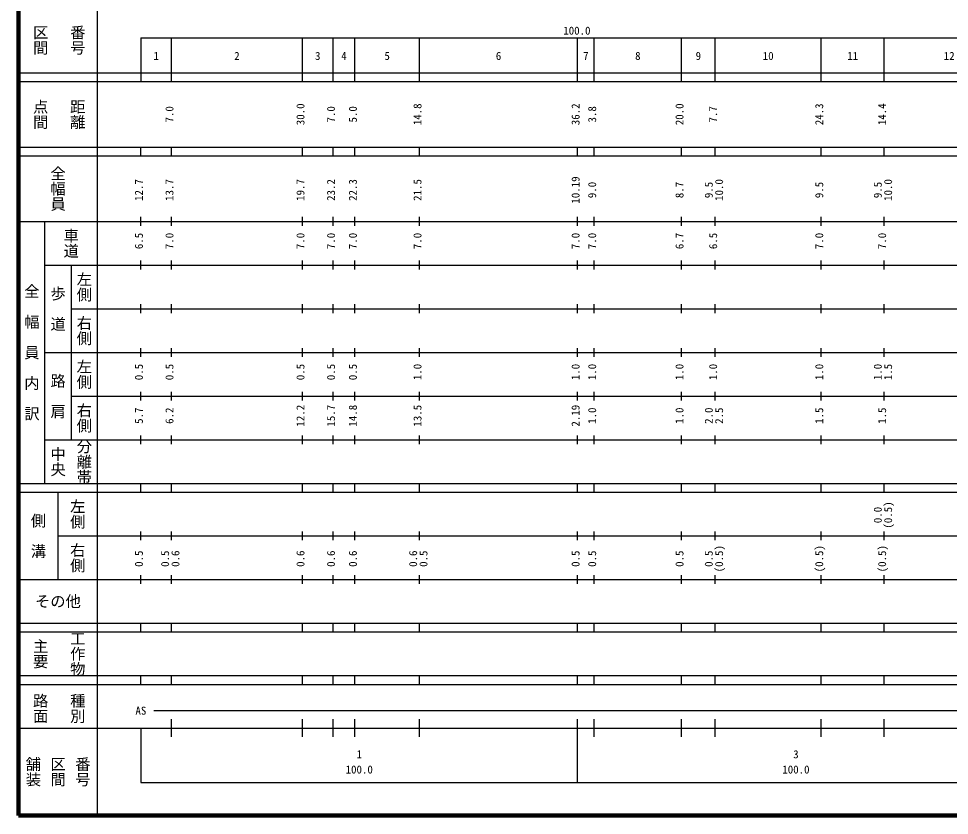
# Model space of a CAD drawing. Units: millimetres on the paper, enlarged 1000 times. Extents: x 40000 to 680000, y 20000 to 380000.
# Drawn here: x 40000 to 253142, y 20000 to 202409 of the extents above; entities that cross this region are included whole.
import ezdxf
from ezdxf.enums import TextEntityAlignment as Align

# ---------------------------------------------------------------- set-up
doc = ezdxf.new("R2010")
doc.units = ezdxf.units.MM
doc.header["$LTSCALE"] = 1000
doc.layers.add('M-TTL', color=2, linetype='Continuous', lineweight=140)
doc.layers.add('M-TTL-BAND', color=7, linetype='Continuous', lineweight=25)
doc.styles.add('@ＭＳ ゴシック', font='')
doc.styles.add('ＭＳ ゴシック', font='')
doc.styles.get('@ＭＳ ゴシック').set_extended_font_data('@MS Gothic')
doc.styles.get('ＭＳ ゴシック').set_extended_font_data('MS Gothic')

msp = doc.modelspace()

# ---------------------------------------------------------------- linework, layer by layer
at = {"layer": 'M-TTL'}
for p, q in [((40000, 380000), (40000, 20000)), ((40000, 20000), (680000, 20000))]:
    msp.add_line(p, q, dxfattribs=at)
at = {"layer": 'M-TTL-BAND'}
for p, q in [((58000, 370000), (58000, 20000)), ((68000, 198000), (579000, 198000)), ((68000, 198000), (68000, 188000)), ((75000, 188000), (75000, 198000)), ((105000, 188000), (105000, 198000)), ((112000, 188000), (112000, 198000)), ((117000, 188000), (117000, 198000)), ((131800, 188000), (131800, 198000)), ((168000, 188000), (168000, 198000)), ((171800, 188000), (171800, 198000)), ((191800, 188000), (191800, 198000)), ((199500, 188000), (199500, 198000)), ((223800, 188000), (223800, 198000)), ((238200, 188000), (238200, 198000)), ((40000, 190000), (579000, 190000)), ((40000, 188000), (579000, 188000)), ((40000, 173000), (579000, 173000)), ((68000, 171000), (68000, 173000)), ((75000, 171000), (75000, 173000)), ((105000, 171000), (105000, 173000)), ((112000, 171000), (112000, 173000)), ((117000, 171000), (117000, 173000)), ((131800, 171000), (131800, 173000)), ((168000, 171000), (168000, 173000)), ((171800, 171000), (171800, 173000)), ((191800, 171000), (191800, 173000)), ((199500, 171000), (199500, 173000)), ((223800, 171000), (223800, 173000)), ((238200, 171000), (238200, 173000)), ((40000, 171000), (579000, 171000)), ((40000, 156000), (579000, 156000)), ((46000, 96000), (46000, 156000)), ((68000, 155000), (68000, 157000)), ((75000, 155000), (75000, 157000)), ((105000, 155000), (105000, 157000)), ((112000, 155000), (112000, 157000)), ((117000, 155000), (117000, 157000)), ((131800, 155000), (131800, 157000)), ((168000, 155000), (168000, 157000)), ((171800, 155000), (171800, 157000)), ((191800, 155000), (191800, 157000)), ((199500, 155000), (199500, 157000)), ((223800, 155000), (223800, 157000)), ((238200, 155000), (238200, 157000)), ((46000, 146000), (579000, 146000)), ((52000, 146000), (52000, 106000)), ((68000, 145000), (68000, 147000)), ((75000, 145000), (75000, 147000)), ((105000, 145000), (105000, 147000)), ((112000, 145000), (112000, 147000)), ((117000, 145000), (117000, 147000)), ((131800, 145000), (131800, 147000)), ((168000, 145000), (168000, 147000)), ((171800, 145000), (171800, 147000)), ((191800, 145000), (191800, 147000)), ((199500, 145000), (199500, 147000)), ((223800, 145000), (223800, 147000)), ((238200, 145000), (238200, 147000)), ((68000, 135000), (68000, 137000)), ((75000, 135000), (75000, 137000)), ((105000, 135000), (105000, 137000)), ((112000, 135000), (112000, 137000)), ((117000, 135000), (117000, 137000)), ((131800, 135000), (131800, 137000)), ((168000, 135000), (168000, 137000)), ((171800, 135000), (171800, 137000)), ((191800, 135000), (191800, 137000)), ((199500, 135000), (199500, 137000)), ((223800, 135000), (223800, 137000)), ((238200, 135000), (238200, 137000)), ((52000, 136000), (579000, 136000)), ((46000, 126000), (579000, 126000)), ((68000, 125000), (68000, 127000)), ((75000, 125000), (75000, 127000)), ((105000, 125000), (105000, 127000)), ((112000, 125000), (112000, 127000)), ((117000, 125000), (117000, 127000)), ((131800, 125000), (131800, 127000)), ((168000, 125000), (168000, 127000)), ((171800, 125000), (171800, 127000)), ((191800, 125000), (191800, 127000)), ((199500, 125000), (199500, 127000)), ((223800, 125000), (223800, 127000)), ((238200, 125000), (238200, 127000)), ((52000, 116000), (579000, 116000)), ((68000, 115000), (68000, 117000)), ((75000, 115000), (75000, 117000)), ((105000, 115000), (105000, 117000)), ((112000, 115000), (112000, 117000)), ((117000, 115000), (117000, 117000)), ((131800, 115000), (131800, 117000)), ((168000, 115000), (168000, 117000)), ((171800, 115000), (171800, 117000)), ((191800, 115000), (191800, 117000)), ((199500, 115000), (199500, 117000)), ((223800, 115000), (223800, 117000)), ((238200, 115000), (238200, 117000)), ((68000, 105000), (68000, 107000)), ((75000, 105000), (75000, 107000)), ((105000, 105000), (105000, 107000)), ((112000, 105000), (112000, 107000)), ((117000, 105000), (117000, 107000)), ((131800, 105000), (131800, 107000)), ((168000, 105000), (168000, 107000)), ((171800, 105000), (171800, 107000)), ((191800, 105000), (191800, 107000)), ((199500, 105000), (199500, 107000)), ((223800, 105000), (223800, 107000)), ((238200, 105000), (238200, 107000)), ((46000, 106000), (579000, 106000)), ((40000, 96000), (579000, 96000)), ((68000, 94000), (68000, 96000)), ((75000, 94000), (75000, 96000)), ((105000, 94000), (105000, 96000)), ((112000, 94000), (112000, 96000)), ((117000, 94000), (117000, 96000)), ((131800, 94000), (131800, 96000)), ((168000, 94000), (168000, 96000)), ((171800, 94000), (171800, 96000)), ((191800, 94000), (191800, 96000)), ((199500, 94000), (199500, 96000)), ((223800, 94000), (223800, 96000)), ((238200, 94000), (238200, 96000)), ((40000, 94000), (579000, 94000)), ((49000, 94000), (49000, 74000)), ((49000, 84000), (579000, 84000)), ((68000, 83000), (68000, 85000)), ((75000, 83000), (75000, 85000)), ((105000, 83000), (105000, 85000)), ((112000, 83000), (112000, 85000)), ((117000, 83000), (117000, 85000)), ((131800, 83000), (131800, 85000)), ((168000, 83000), (168000, 85000)), ((171800, 83000), (171800, 85000)), ((191800, 83000), (191800, 85000)), ((199500, 83000), (199500, 85000)), ((223800, 83000), (223800, 85000)), ((238200, 83000), (238200, 85000)), ((68000, 73000), (68000, 75000)), ((75000, 73000), (75000, 75000)), ((105000, 73000), (105000, 75000)), ((112000, 73000), (112000, 75000)), ((117000, 73000), (117000, 75000)), ((131800, 73000), (131800, 75000)), ((168000, 73000), (168000, 75000)), ((171800, 73000), (171800, 75000)), ((191800, 73000), (191800, 75000)), ((199500, 73000), (199500, 75000)), ((223800, 73000), (223800, 75000)), ((238200, 73000), (238200, 75000)), ((40000, 74000), (579000, 74000)), ((40000, 64000), (579000, 64000)), ((68000, 62000), (68000, 64000)), ((75000, 62000), (75000, 64000)), ((105000, 62000), (105000, 64000)), ((112000, 62000), (112000, 64000)), ((117000, 62000), (117000, 64000)), ((131800, 62000), (131800, 64000)), ((168000, 62000), (168000, 64000)), ((171800, 62000), (171800, 64000)), ((191800, 62000), (191800, 64000)), ((199500, 62000), (199500, 64000)), ((223800, 62000), (223800, 64000)), ((238200, 62000), (238200, 64000)), ((40000, 62000), (579000, 62000)), ((40000, 52000), (579000, 52000)), ((68000, 50000), (68000, 52000)), ((75000, 50000), (75000, 52000)), ((105000, 50000), (105000, 52000)), ((112000, 50000), (112000, 52000)), ((117000, 50000), (117000, 52000)), ((131800, 50000), (131800, 52000)), ((168000, 50000), (168000, 52000)), ((171800, 50000), (171800, 52000)), ((191800, 50000), (191800, 52000)), ((199500, 50000), (199500, 52000)), ((223800, 50000), (223800, 52000)), ((238200, 50000), (238200, 52000)), ((40000, 50000), (579000, 50000)), ((71000, 44000), (426000, 44000)), ((75000, 38000), (75000, 42000)), ((105000, 38000), (105000, 42000)), ((112000, 38000), (112000, 42000)), ((117000, 38000), (117000, 42000)), ((131800, 38000), (131800, 42000)), ((168000, 27500), (168000, 42000)), ((171800, 38000), (171800, 42000)), ((191800, 38000), (191800, 42000)), ((199500, 38000), (199500, 42000)), ((223800, 38000), (223800, 42000)), ((238200, 38000), (238200, 42000)), ((40000, 40000), (579000, 40000)), ((68000, 40000), (68000, 27500)), ((68000, 27500), (579000, 27500))]:
    msp.add_line(p, q, dxfattribs=at)

# ---------------------------------------------------------------- texts
at = {"layer": 'M-TTL-BAND', "style": '@ＭＳ ゴシック'}
for s, p in [('区間', (45000, 197500)), ('番号', (53500, 197500)), ('点間', (45000, 180500)), ('距離', (53500, 180500)), ('全幅員', (49000, 163500)), ('車道', (52000, 151000)), ('左側', (55000, 141000)), ('全\u3000幅\u3000員\u3000内\u3000訳', (43000, 126000)), ('歩\u3000道', (49000, 136000)), ('右側', (55000, 131000)), ('左側', (55000, 121000)), ('路\u3000肩', (49000, 116000)), ('右側', (55000, 111000)), ('分離帯', (55000, 101000)), ('中央', (49000, 101000)), ('左側', (53500, 89000)), ('側\u3000溝', (44500, 84000)), ('右側', (53500, 79000)), ('主要', (45000, 57000)), ('工作物', (53500, 57000)), ('路面', (45000, 44500)), ('種別', (53500, 44500)), ('舗装', (43333, 30000)), ('区間', (49000, 30000)), ('番号', (54667, 30000))]:
    msp.add_text(s, height=2566, rotation=270, dxfattribs=at).set_placement(p, align=Align.MIDDLE_CENTER)
at = {"layer": 'M-TTL-BAND', "style": 'ＭＳ ゴシック'}
for s, p in [('100.0', (167844, 198195)), ('1', (71500, 192405)), ('2', (90000, 192405)), ('3', (108500, 192405)), ('4', (114500, 192405)), ('5', (124400, 192405)), ('6', (149900, 192405)), ('7', (169900, 192405)), ('8', (181800, 192405)), ('9', (195650, 192405)), ('10', (211650, 192405)), ('11', (231000, 192405)), ('12', (253100, 192405)), ('AS', (68000, 42500)), ('1', (118000, 32523)), ('3', (218000, 32523)), ('100.0', (118000, 29033)), ('100.0', (218000, 29033))]:
    msp.add_text(s, height=1833, dxfattribs=at).set_placement(p, align=Align.BOTTOM_CENTER)
for s, p in [('7.0', (76000, 180500)), ('30.0', (106000, 180500)), ('7.0', (113000, 180500)), ('5.0', (118000, 180500)), ('14.8', (132800, 180500)), ('36.2', (169000, 180500)), ('3.8', (172800, 180500)), ('20.0', (192800, 180500)), ('7.7', (200500, 180500)), ('24.3', (224800, 180500)), ('14.4', (239200, 180500)), ('12.7', (69000, 163174)), ('13.7', (76000, 163174)), ('19.7', (106000, 163174)), ('23.2', (113000, 163174)), ('22.3', (118000, 163174)), ('21.5', (132800, 163174)), ('10.19', (169000, 163174)), ('9.0', (172800, 163174)), ('8.7', (192800, 163174)), ('9.5', (199500, 163174)), ('10.0', (201870, 163174)), ('9.5', (224800, 163174)), ('9.5', (238200, 163174)), ('10.0', (240570, 163174)), ('6.5', (69000, 151500)), ('7.0', (76000, 151500)), ('7.0', (106000, 151500)), ('7.0', (113000, 151500)), ('7.0', (118000, 151500)), ('7.0', (132800, 151500)), ('7.0', (169000, 151500)), ('7.0', (172800, 151500)), ('6.7', (192800, 151500)), ('6.5', (200500, 151500)), ('7.0', (224800, 151500)), ('7.0', (239200, 151500)), ('0.5', (69000, 121500)), ('0.5', (76000, 121500)), ('0.5', (106000, 121500)), ('0.5', (113000, 121500)), ('0.5', (118000, 121500)), ('1.0', (132800, 121500)), ('1.0', (169000, 121500)), ('1.0', (172800, 121500)), ('1.0', (192800, 121500)), ('1.0', (200500, 121500)), ('1.0', (224800, 121500)), ('1.0', (238200, 121500)), ('1.5', (240570, 121500)), ('5.7', (69000, 111500)), ('6.2', (76000, 111500)), ('12.2', (106000, 111500)), ('15.7', (113000, 111500)), ('14.8', (118000, 111500)), ('13.5', (132800, 111500)), ('2.19', (169000, 111500)), ('1.0', (172800, 111500)), ('1.0', (192800, 111500)), ('2.0', (199500, 111500)), ('2.5', (201870, 111500)), ('1.5', (224800, 111500)), ('1.5', (239200, 111500)), ('0.0', (238200, 88764)), ('(0.5)', (240570, 88764)), ('(0.5)', (201870, 78764)), ('(0.5)', (224800, 78764)), ('(0.5)', (239200, 78764)), ('0.5', (69000, 78764)), ('0.5', (75000, 78764)), ('0.6', (77370, 78764)), ('0.6', (106000, 78764)), ('0.6', (113000, 78764)), ('0.6', (118000, 78764)), ('0.6', (131800, 78764)), ('0.5', (134170, 78764)), ('0.5', (169000, 78764)), ('0.5', (172800, 78764)), ('0.5', (192800, 78764)), ('0.5', (199500, 78764))]:
    msp.add_text(s, height=1833, rotation=90, dxfattribs=at).set_placement(p, align=Align.BOTTOM_CENTER)
msp.add_text('その他', height=2566, dxfattribs=at).set_placement((49000, 69000), align=Align.MIDDLE_CENTER)

doc.saveas('drawing.dxf')
